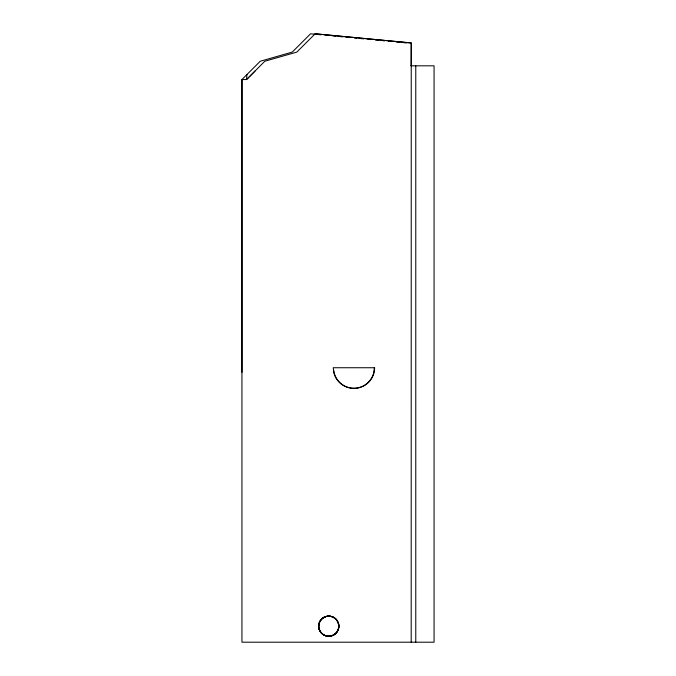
<?xml version="1.0" encoding="UTF-8"?>
<svg xmlns="http://www.w3.org/2000/svg" width="676" height="676" viewBox="0 0 676 676"><rect width="100%" height="100%" fill="white"/><g stroke="black" fill="none" stroke-linecap="round" stroke-linejoin="round"><path stroke-width="1.01" d="M241.94 372.307L241.94 79.548L260.226 61.246L292.252 52.094L310.546 33.8L315.768 34.299M411.194 642.2L411.245 42.96L315.134 33.8L296.832 52.094L264.815 61.246L246.571 79.548L241.94 79.548L241.94 642.2L434.068 642.2L434.068 65.817L410.966 65.817M411.16 65.817L411.245 42.96L315.134 33.8M246.909 74.571L246.52 79.548L248.852 77.258M374.369 367.736L373.667 373.059A20.584 20.576 -90 0 1 333.919 373.059L333.217 367.736L374.639 367.736A20.584 20.576 -90 0 1 349.61 387.83M249.537 76.574L255.055 71.039M317.855 34.493L320.99 34.797M325.164 35.194L328.299 35.49M332.474 35.887L335.609 36.183M339.783 36.588L342.918 36.884M346.053 37.18L349.179 37.476M354.401 37.974L356.489 38.177M360.671 38.574L363.798 38.87M367.981 39.267L371.107 39.571M375.29 39.968L378.416 40.264M382.599 40.661L384.686 40.864M388.861 41.261L391.995 41.557M396.17 41.954L399.305 42.25M403.479 42.647L406.614 42.951M415.774 65.817L415.774 642.2M348.74 387.618A20.584 20.576 -90 0 1 334.443 373.921M334.189 373.059A20.584 20.576 -90 0 1 333.665 370.423M318.666 625.317A10.056 10.056 -90 0 1 333.961 617.627A10.056 10.056 -90 0 1 333.961 634.756A10.056 10.056 -90 0 1 318.666 627.066M337.4 631.223A10.064 10.056 -90 0 0 328.688 616.123A10.064 10.056 -90 0 0 319.976 631.223A10.064 10.056 -90 0 0 337.4 631.223M323.297 634.595A10.064 10.056 -90 0 0 338.279 629.626A10.056 10.056 -90 0 1 323.297 634.595A10.064 10.056 -90 0 1 321.92 618.87A10.064 10.056 -90 0 1 337.535 621.159A10.056 10.056 -90 0 0 321.92 618.87A10.056 10.056 -90 0 0 323.297 634.595M338.541 628.798A10.064 10.056 -90 0 0 337.941 621.937A10.056 10.056 -90 0 1 338.532 628.79"/></g></svg>
